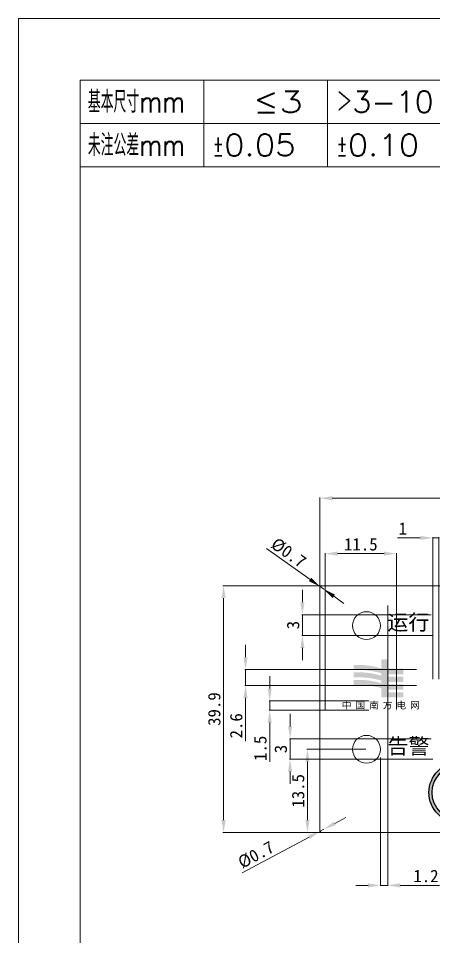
# Model space of a CAD drawing. Header units: millimetres. Extents: x 915 to 1335, y 97 to 394.
# Drawn here: x 915.1 to 982.3, y 245.4 to 393.9 of the extents above; entities that cross this region are included whole.
import ezdxf

# ---------------------------------------------------------------- set-up
doc = ezdxf.new("R2010")
doc.units = ezdxf.units.MM
doc.layers.get('0').update_dxf_attribs({"linetype": 'CONTINUOUS'})
doc.layers.get('Defpoints').update_dxf_attribs({"linetype": 'CONTINUOUS', "lineweight": 9})
doc.layers.add('dim', color=7, linetype='CONTINUOUS', lineweight=9)
doc.layers.add('文字层', color=5, linetype='CONTINUOUS', lineweight=13)
doc.styles.add('chinesef_fs', font='simplex.shx', dxfattribs={"bigfont": 'gbcbig.shx'})
doc.styles.add('黑体', font='', dxfattribs={"width": 0.7070000000000001, "height": 3.5})
doc.styles.get('黑体').set_extended_font_data('SimHei')
doc.dimstyles.new('ISO-12', dxfattribs={"dimtxt": 2, "dimasz": 2, "dimexe": 0.1, "dimexo": 0.1, "dimgap": 0.5, "dimtad": 1, "dimdec": 1, "dimdsep": 46, "dimtxsty": 'Standard', "dimcen": 2.5, "dimclrd": 256, "dimclre": 256, "dimclrt": 6, "dimadec": 0, "dimazin": 2, "dimtfac": 1, "dimtdec": 1, "dimtmove": 0, "dimatfit": 3, "dimfxl": 1, "dimtfillclr": 256, "dimlwd": 13, "dimlwe": 13, "dimarcsym": 0})
doc.dimstyles.new('ISO-12$3', dxfattribs={"dimtxt": 2, "dimasz": 2, "dimexe": 0.1, "dimexo": 0.1, "dimgap": 0.5, "dimtad": 1, "dimdec": 1, "dimdsep": 46, "dimtxsty": 'Standard', "dimcen": 2.5, "dimclrd": 256, "dimclre": 256, "dimclrt": 6, "dimadec": 0, "dimazin": 2, "dimtfac": 1, "dimtdec": 1, "dimtmove": 0, "dimatfit": 3, "dimfxl": 1, "dimtfillclr": 256, "dimlwd": 13, "dimlwe": 13, "dimarcsym": 0})

# ---------------------------------------------------------------- blocks, each defined once
blk = doc.blocks.new('*D9')
at = {"lineweight": 13}
for p, q in [((951.8658414664192, 290.5435246419009), (951.8658414664192, 292.5435246419009)), ((979.4869900414182, 288.5435246419009), (951.7658414664191, 288.5435246419009)), ((951.8658414664192, 288.5435246419009), (951.8658414664192, 285.9435246419009)), ((979.4869900414182, 285.9435246419009), (951.7658414664191, 285.9435246419009)), ((951.8658414664192, 283.9435246419009), (951.8658414664192, 276.9435246419009))]:
    blk.add_line(p, q, dxfattribs=at)
at = {"lineweight": 18}
for points in [[(951.5325081330858, 290.5435246419009), (952.1991747997525, 290.5435246419009), (951.8658414664192, 288.5435246419009)], [(952.1991747997525, 283.9435246419009), (951.5325081330858, 283.9435246419009), (951.8658414664192, 285.9435246419009)]]:
    blk.add_solid(points, dxfattribs=at)
at = {"layer": 'Defpoints', "color": 0, "lineweight": 18}
for p in [(979.5869900414182, 288.5435246419009), (951.8658414664192, 285.9435246419009), (979.5869900414182, 285.9435246419009)]:
    blk.add_point(p, dxfattribs=at)
at = {"color": 6, "lineweight": 18, "insert": (950.3658414664192, 279.4435246419009), "char_height": 2, "attachment_point": 5, "rotation": 90}
blk.add_mtext('2.6', dxfattribs=at)
blk = doc.blocks.new('*D10')
at = {"lineweight": 13}
for p, q in [((955.7723711829553, 285.4714595237404), (955.7723711829553, 287.4714595237404)), ((971.8273269714872, 283.4714595237404), (955.6723711829553, 283.4714595237404)), ((955.7723711829553, 283.4714595237404), (955.7723711829553, 281.9714595237404)), ((971.8273269714872, 281.9714595237404), (955.6723711829553, 281.9714595237404)), ((955.7723711829553, 279.9714595237404), (955.7723711829553, 273.6381261904071))]:
    blk.add_line(p, q, dxfattribs=at)
at = {"lineweight": 18}
for points in [[(955.439037849622, 285.4714595237404), (956.1057045162887, 285.4714595237404), (955.7723711829553, 283.4714595237404)], [(956.1057045162887, 279.9714595237404), (955.439037849622, 279.9714595237404), (955.7723711829553, 281.9714595237404)]]:
    blk.add_solid(points, dxfattribs=at)
at = {"layer": 'Defpoints', "color": 0, "lineweight": 18}
for p in [(971.9273269714872, 283.4714595237404), (955.7723711829553, 281.9714595237404), (971.9273269714872, 281.9714595237404)]:
    blk.add_point(p, dxfattribs=at)
at = {"color": 6, "lineweight": 18, "insert": (954.2723711829553, 275.8047928570738), "char_height": 2, "attachment_point": 5, "rotation": 90}
blk.add_mtext('1.5', dxfattribs=at)
blk = doc.blocks.new('*D11')
at = {"lineweight": 13}
for p, q in [((959.0702384212368, 279.360170484314), (959.0702384212368, 281.360170484314)), ((981.9005796805744, 277.360170484314), (958.9702384212368, 277.360170484314)), ((959.0702384212368, 277.360170484314), (959.0702384212368, 274.036835170807)), ((982.146715616126, 274.036835170807), (958.9702384212368, 274.036835170807)), ((959.0702384212368, 272.036835170807), (959.0702384212368, 270.036835170807))]:
    blk.add_line(p, q, dxfattribs=at)
at = {"lineweight": 18}
for points in [[(958.7369050879034, 279.360170484314), (959.4035717545702, 279.360170484314), (959.0702384212368, 277.360170484314)], [(959.4035717545702, 272.036835170807), (958.7369050879034, 272.036835170807), (959.0702384212368, 274.036835170807)]]:
    blk.add_solid(points, dxfattribs=at)
at = {"layer": 'Defpoints', "color": 0, "lineweight": 18}
for p in [(982.0005796805744, 277.360170484314), (959.0702384212368, 274.036835170807), (982.246715616126, 274.036835170807)]:
    blk.add_point(p, dxfattribs=at)
at = {"color": 6, "lineweight": 18, "insert": (957.5702384212368, 275.6985028275605), "char_height": 2, "attachment_point": 5, "rotation": 90}
blk.add_mtext('3', dxfattribs=at)
blk = doc.blocks.new('*D14')
at = {"lineweight": 13}
for p, q in [((974.8743747151821, 298.8994788209966), (974.8743747151821, 253.5439496066318)), ((973.674374715182, 274.3458214656705), (973.674374715182, 253.5439496066318)), ((971.674374715182, 253.6439496066318), (969.674374715182, 253.6439496066318)), ((973.674374715182, 253.6439496066318), (974.8743747151821, 253.6439496066318)), ((976.8743747151821, 253.6439496066318), (983.2077080485153, 253.6439496066318))]:
    blk.add_line(p, q, dxfattribs=at)
at = {"lineweight": 18}
for points in [[(971.674374715182, 253.3106162732984), (971.674374715182, 253.9772829399651), (973.674374715182, 253.6439496066318)], [(976.8743747151821, 253.9772829399651), (976.8743747151821, 253.3106162732984), (974.8743747151821, 253.6439496066318)]]:
    blk.add_solid(points, dxfattribs=at)
at = {"layer": 'Defpoints', "color": 0, "lineweight": 18}
for p in [(974.8743747151821, 298.9994788209966), (973.674374715182, 274.4458214656705), (974.8743747151821, 253.6439496066318)]:
    blk.add_point(p, dxfattribs=at)
at = {"color": 6, "lineweight": 18, "insert": (981.0410413818487, 255.1439496066318), "char_height": 2, "attachment_point": 5}
blk.add_mtext('1.2', dxfattribs=at)
blk = doc.blocks.new('*D15')
at = {"lineweight": 13}
for p, q in [((961.063916391224, 299.4136888403859), (961.063916391224, 301.4136888403859)), ((981.9005796805744, 297.4136888403859), (960.963916391224, 297.4136888403859)), ((961.063916391224, 297.4136888403859), (961.063916391224, 294.0441068229688)), ((982.146715616126, 294.0441068229688), (960.963916391224, 294.0441068229688)), ((961.063916391224, 292.0441068229688), (961.063916391224, 290.0441068229688))]:
    blk.add_line(p, q, dxfattribs=at)
at = {"lineweight": 18}
for points in [[(960.7305830578906, 299.4136888403859), (961.3972497245574, 299.4136888403859), (961.063916391224, 297.4136888403859)], [(961.3972497245574, 292.0441068229688), (960.7305830578906, 292.0441068229688), (961.063916391224, 294.0441068229688)]]:
    blk.add_solid(points, dxfattribs=at)
at = {"layer": 'Defpoints', "color": 0, "lineweight": 18}
for p in [(982.0005796805744, 297.4136888403859), (961.063916391224, 294.0441068229688), (982.246715616126, 294.0441068229688)]:
    blk.add_point(p, dxfattribs=at)
at = {"color": 6, "lineweight": 18, "insert": (959.563916391224, 295.7288978316774), "char_height": 2, "attachment_point": 5, "rotation": 90}
blk.add_mtext('3', dxfattribs=at)
blk = doc.blocks.new('*D16')
at = {"lineweight": 13}
for p, q in [((964.7556436210668, 282.0714595237404), (964.7556436210668, 307.3858975741957)), ((966.7556436210668, 307.2858975741957), (974.2556436210668, 307.2858975741957)), ((976.2556436210668, 282.0714595237404), (976.2556436210668, 307.3858975741957))]:
    blk.add_line(p, q, dxfattribs=at)
at = {"lineweight": 18}
for points in [[(966.7556436210668, 307.619230907529), (966.7556436210668, 306.9525642408624), (964.7556436210668, 307.2858975741957)], [(974.2556436210668, 306.9525642408624), (974.2556436210668, 307.619230907529), (976.2556436210668, 307.2858975741957)]]:
    blk.add_solid(points, dxfattribs=at)
at = {"layer": 'Defpoints', "color": 0, "lineweight": 18}
for p in [(976.2556436210668, 307.2858975741957), (964.7556436210668, 281.9714595237404), (976.2556436210668, 281.9714595237404)]:
    blk.add_point(p, dxfattribs=at)
at = {"color": 6, "lineweight": 18, "insert": (970.5056436210668, 308.7858975741957), "char_height": 2, "attachment_point": 5}
blk.add_mtext('11.5', dxfattribs=at)
blk = doc.blocks.new('*D17')
at = {"lineweight": 13}
for p, q in [((980.1243938176515, 309.8388800935236), (976.4577271509847, 309.8388800935236)), ((982.1243938176515, 286.9702587275669), (982.1243938176515, 309.9388800935236)), ((983.1243938176515, 309.8388800935236), (982.1243938176515, 309.8388800935236)), ((983.1243938176515, 286.9702587275669), (983.1243938176515, 309.9388800935236)), ((985.1243938176515, 309.8388800935236), (987.1243938176515, 309.8388800935236))]:
    blk.add_line(p, q, dxfattribs=at)
at = {"lineweight": 18}
for points in [[(980.1243938176515, 309.5055467601903), (980.1243938176515, 310.1722134268569), (982.1243938176515, 309.8388800935236)], [(985.1243938176515, 310.1722134268569), (985.1243938176515, 309.5055467601903), (983.1243938176515, 309.8388800935236)]]:
    blk.add_solid(points, dxfattribs=at)
at = {"layer": 'Defpoints', "color": 0, "lineweight": 18}
for p in [(982.1243938176515, 309.8388800935236), (982.1243938176515, 286.8702587275669), (983.1243938176515, 286.8702587275669)]:
    blk.add_point(p, dxfattribs=at)
at = {"color": 6, "lineweight": 18, "insert": (977.2910604843181, 311.3388800935236), "char_height": 2, "attachment_point": 5}
blk.add_mtext('1', dxfattribs=at)
blk = doc.blocks.new('*D20')
at = {"lineweight": 13}
for p, q in [((963.8743747007804, 299.7097804318162), (963.8743747007804, 316.3497530794461)), ((1047.974374700781, 299.7097804318162), (1047.974374700781, 316.3497530794461)), ((965.8743747007804, 316.2497530794461), (1045.974374700781, 316.2497530794461))]:
    blk.add_line(p, q, dxfattribs=at)
at = {"lineweight": 18}
for points in [[(965.8743747007804, 316.5830864127794), (965.8743747007804, 315.9164197461128), (963.8743747007804, 316.2497530794461)], [(1045.974374700781, 315.9164197461128), (1045.974374700781, 316.5830864127794), (1047.974374700781, 316.2497530794461)]]:
    blk.add_solid(points, dxfattribs=at)
at = {"layer": 'Defpoints', "color": 0, "lineweight": 18}
for p in [(1047.974374700781, 316.2497530794461), (963.8743747007804, 299.6097804318161), (1047.974374700781, 299.6097804318161)]:
    blk.add_point(p, dxfattribs=at)
at = {"color": 6, "lineweight": 18, "insert": (1005.924374700781, 317.7497530794461), "char_height": 2, "attachment_point": 5}
blk.add_mtext('84.1', dxfattribs=at)
blk = doc.blocks.new('*D21')
at = {"lineweight": 13}
for p, q in [((968.3804469423318, 302.1024358812767), (948.2141773636366, 302.1024358812767)), ((948.3141773636366, 300.1024358812767), (948.3141773636366, 264.2024358812768)), ((968.3804469423318, 262.2024358812768), (948.2141773636366, 262.2024358812768))]:
    blk.add_line(p, q, dxfattribs=at)
at = {"lineweight": 18}
for points in [[(948.64751069697, 300.1024358812767), (947.9808440303033, 300.1024358812767), (948.3141773636366, 302.1024358812767)], [(947.9808440303033, 264.2024358812768), (948.64751069697, 264.2024358812768), (948.3141773636366, 262.2024358812768)]]:
    blk.add_solid(points, dxfattribs=at)
at = {"layer": 'Defpoints', "color": 0, "lineweight": 18}
for p in [(968.4804469423318, 302.1024358812767), (948.3141773636366, 262.2024358812768), (968.4804469423318, 262.2024358812768)]:
    blk.add_point(p, dxfattribs=at)
at = {"color": 6, "lineweight": 18, "insert": (946.8141773636366, 282.1524358812768), "char_height": 2, "attachment_point": 5, "rotation": 90}
blk.add_mtext('39.9', dxfattribs=at)
blk = doc.blocks.new('*D31')
at = {"lineweight": 13}
for p, q in [((971.3243747007806, 275.6524358975467), (961.7795072711739, 275.6524358975467)), ((961.8795072711739, 273.6524358975467), (961.8795072711739, 264.2024358812768)), ((971.3243747007806, 262.2024358812768), (961.7795072711739, 262.2024358812768))]:
    blk.add_line(p, q, dxfattribs=at)
at = {"lineweight": 18}
for points in [[(962.2128406045073, 273.6524358975467), (961.5461739378405, 273.6524358975467), (961.8795072711739, 275.6524358975467)], [(961.5461739378405, 264.2024358812768), (962.2128406045073, 264.2024358812768), (961.8795072711739, 262.2024358812768)]]:
    blk.add_solid(points, dxfattribs=at)
at = {"layer": 'Defpoints', "color": 0, "lineweight": 18}
for p in [(971.4243747007806, 275.6524358975467), (961.8795072711739, 262.2024358812768), (971.4243747007806, 262.2024358812768)]:
    blk.add_point(p, dxfattribs=at)
at = {"color": 6, "lineweight": 18, "insert": (960.3795072711739, 268.9274358894118), "char_height": 2, "attachment_point": 5, "rotation": 90}
blk.add_mtext('13.5', dxfattribs=at)
blk = doc.blocks.new('*D33')
at = {"lineweight": 13}
for p, q in [((966.2994439731567, 263.6554261418151), (968.0654603751786, 264.5941412571667)), ((951.322197900165, 255.6943634591809), (962.1493054284049, 261.4494456207388)), ((964.5334275711348, 262.7167110264635), (963.9153218304268, 262.3881607360904))]:
    blk.add_line(p, q, dxfattribs=at)
at = {"lineweight": 18}
for points in [[(966.1429914539315, 263.9497622088188), (966.455896492382, 263.3610900748114), (964.5334275711348, 262.7167110264635)], [(962.3057579476301, 261.1551095537351), (961.9928529091796, 261.7437816877425), (963.9153218304268, 262.3881607360904)]]:
    blk.add_solid(points, dxfattribs=at)
at = {"layer": 'Defpoints', "color": 0, "lineweight": 18}
for p in [(963.9153218304268, 262.3881607360904), (964.5334275711348, 262.7167110264635)]:
    blk.add_point(p, dxfattribs=at)
at = {"color": 6, "lineweight": 18, "insert": (953.5615222336879, 258.5834009529499), "char_height": 2, "attachment_point": 5, "rotation": 27.99260229314179}
blk.add_mtext('%%c0.7', dxfattribs=at)
blk = doc.blocks.new('*D34')
at = {"lineweight": 13}
for p, q in [((955.2428986630331, 308.1320936015476), (962.3085076488558, 303.113300841274)), ((964.5097166021314, 301.5497538659578), (963.9390327994302, 301.9551178965955)), ((966.1402417527058, 300.3915709212793), (967.7707669032802, 299.2333879766008))]:
    blk.add_line(p, q, dxfattribs=at)
at = {"lineweight": 18}
for points in [[(962.115477158076, 302.8415466495116), (962.5015381396355, 303.3850550330364), (963.9390327994302, 301.9551178965955)], [(966.3332722434856, 300.6633251130417), (965.9472112619261, 300.1198167295169), (964.5097166021314, 301.5497538659578)]]:
    blk.add_solid(points, dxfattribs=at)
at = {"layer": 'Defpoints', "color": 0, "lineweight": 18}
for p in [(963.9390327994302, 301.9551178965955), (964.5097166021314, 301.5497538659578)]:
    blk.add_point(p, dxfattribs=at)
at = {"color": 6, "lineweight": 18, "insert": (958.829077789166, 307.4246825566809), "char_height": 2, "attachment_point": 5, "rotation": 324.6133330148578}
blk.add_mtext('%%c0.7', dxfattribs=at)

msp = doc.modelspace()

# ---------------------------------------------------------------- hatches: boundary and pattern name
h = msp.add_hatch(color=5)
edge = h.paths.add_edge_path()
edge.add_arc((970.162370443187, 274.2430162595051), 13.04203115150875, 73.76538413009501, 93.63598616160999)
edge.add_line((969.335279457518, 287.2587950321468), (969.335279457518, 288.0663835291937))
edge.add_arc((970.1718546802704, 275.7195668407314), 12.37512587579677, 72.91014135079962, 93.87622826592809, ccw=False)
edge.add_line((973.8085470946191, 287.5482695897753), (973.8085470946191, 287.9537026885504))
edge.add_arc((970.162370443187, 275.4317231172736), 13.04203115150875, 73.76538413009494, 93.63598616160999)
edge.add_line((969.335279457518, 288.4475018899154), (969.335279457518, 289.2550903869619))
edge.add_arc((970.1718546802704, 276.9082736984996), 12.37512587579677, 72.91014135079968, 93.87622826592809, ccw=False)
edge.add_line((973.8085470946191, 288.7369764475434), (973.8085470946191, 290.202609454577))
edge.add_line((973.8085470946191, 290.202609454577), (974.9417719827024, 290.202609454577))
edge.add_line((974.9417719827027, 290.202609454577), (974.9417719827027, 288.7038918834766))
edge.add_line((974.9417719827027, 288.7038918834766), (977.3871539210124, 288.7038918834766))
edge.add_line((977.387153921012, 288.7038918834766), (977.387153921012, 287.7927350804307))
edge.add_line((977.387153921012, 287.7927350804306), (974.9417719827022, 287.7927350804306))
edge.add_line((974.9417719827027, 287.7927350804306), (974.9417719827027, 287.3925129103378))
edge.add_line((974.9417719827027, 287.3925129103379), (977.3871539210124, 287.3925129103379))
edge.add_line((977.387153921012, 287.3925129103379), (977.387153921012, 286.5154160728489))
edge.add_line((977.387153921012, 286.5154160728489), (974.9417719827022, 286.5154160728489))
edge.add_line((974.9417719827027, 286.5154160728489), (974.9417719827027, 286.12601998056))
edge.add_line((974.9417719827027, 286.1260199805599), (977.3844044800346, 286.1260199805599))
edge.add_line((977.3844044800344, 286.1260199805599), (977.3844044800344, 285.3088268544226))
edge.add_line((977.3844044800344, 285.3088268544226), (974.9463786619554, 285.3088268544226))
edge.add_line((974.9463786619556, 285.3088268544226), (974.9463786619556, 284.8814955528177))
edge.add_line((974.9463786619556, 284.8814955528177), (977.3844044800346, 284.8814955528177))
edge.add_line((977.3844044800344, 284.8814955528177), (977.3844044800344, 284.0343110277013))
edge.add_line((977.3844044800344, 284.0343110277012), (973.8085470946198, 284.0343110277012))
edge.add_line((973.8085470946191, 284.0343110277016), (973.8085470946191, 285.5397948974301))
edge.add_arc((970.162370443187, 273.0178153261531), 13.04203115150875, 73.76538413009501, 93.63598616160999)
edge.add_line((969.335279457518, 286.033594098795), (969.335279457518, 286.8411825958415))
edge.add_arc((970.1718546802704, 274.4943659073795), 12.37512587579677, 72.91014135079962, 93.87622826592809, ccw=False)
edge.add_line((973.8085470946191, 286.323068656423), (973.8085470946191, 286.7649958307819))
at = {"lineweight": 18}
h = msp.add_hatch(color=256, dxfattribs=at)
h.dxf.hatch_style = 1
edge = h.paths.add_edge_path()
edge.add_ellipse((1025.424374687613, 268.6524357792051), major_axis=(4.899999987524283, 0), ratio=1, start_angle=0, end_angle=360)
edge = h.paths.add_edge_path(flags=16)
edge.add_ellipse((1025.424374687613, 268.6524357792051), major_axis=(4.399999986832477, 0), ratio=1, start_angle=0, end_angle=360)
edge = h.paths.add_edge_path(flags=0)
edge.add_spline(control_points=[(1023.260200330997, 268.5014381722535), (1023.260200330997, 267.5714381722536), (1024.190209588757, 267.5714381724249)], knot_values=[3.204268912578101, 3.204268912578101, 3.204268912578101, 4.654099887887901, 4.654099887887901, 4.654099887887901], degree=2, periodic=0)
edge.add_line((1024.190209588757, 267.5714381724249), (1027.466649220605, 267.5715595022237))
edge.add_line((1027.466649220605, 267.5715595022237), (1027.466630705085, 268.0715595018809))
edge.add_line((1027.466630705085, 268.0715595018809), (1024.190200330997, 268.0714381722535))
edge.add_ellipse((1024.190200330997, 268.5014381722535), major_axis=(-0.43, 0), ratio=1, start_angle=360, end_angle=450, ccw=False)
edge.add_ellipse((1024.190200330997, 268.5014381722534), major_axis=(-0.43, 0), ratio=1, start_angle=270, end_angle=360, ccw=False)
edge.add_line((1024.190200330997, 268.9314381722535), (1026.114451595675, 268.9314381722535))
edge.add_line((1026.114451595675, 268.9314381722535), (1026.114451595675, 268.5696308299063))
edge.add_line((1026.114451595675, 268.5696308299063), (1027.588549070607, 269.1814381722535))
edge.add_line((1027.588549070607, 269.1814381722535), (1026.114451595675, 269.7932455146007))
edge.add_line((1026.114451595675, 269.7932455146007), (1026.114451595675, 269.4314381722535))
edge.add_line((1026.114451595675, 269.4314381722535), (1024.190200330997, 269.4314381722535))
edge.add_ellipse((1024.190200330997, 268.5014381722534), major_axis=(0.9300000000000068, 0), ratio=1, start_angle=90, end_angle=180)
edge = h.paths.add_edge_path()
edge.add_ellipse((1012.424374687613, 268.6524359399642), major_axis=(4.899999987524283, 0), ratio=1, start_angle=0, end_angle=360)
edge = h.paths.add_edge_path(flags=16)
edge.add_ellipse((1012.424374687613, 268.6584002172641), major_axis=(4.399999986832477, 0), ratio=1, start_angle=0, end_angle=360)
edge = h.paths.add_edge_path(flags=0)
edge.add_line((1010.250200330931, 268.3984002172641), (1011.724297805862, 267.7865928749169))
edge.add_line((1011.724297805862, 267.7865928749169), (1011.724297805862, 268.1384002172641))
edge.add_line((1011.724297805862, 268.1384002172641), (1014.49854907054, 268.1384002172641))
edge.add_ellipse((1014.49854907054, 268.2384002172641), major_axis=(0.1, 0), ratio=1, start_angle=-90, end_angle=0)
edge.add_line((1014.59854907054, 268.2384002172641), (1014.59854907054, 269.5182788876366))
edge.add_line((1014.59854907054, 269.5182788876366), (1014.07854907054, 269.5182788876366))
edge.add_line((1014.07854907054, 269.5182788876366), (1014.07854907054, 268.7584002172641))
edge.add_ellipse((1013.97854907054, 268.7584002172641), major_axis=(-0.1, 0), ratio=1, start_angle=450, end_angle=540, ccw=False)
edge.add_line((1013.97854907054, 268.6584002172641), (1011.724297805862, 268.6584002172641))
edge.add_line((1011.724297805862, 268.6584002172641), (1011.724297805862, 269.0102075596113))
edge.add_line((1011.724297805862, 269.0102075596113), (1010.250200330931, 268.3984002172641))
edge = h.paths.add_edge_path()
edge.add_ellipse((986.4243747007806, 268.6524358605882), major_axis=(4.899999987524283, 0), ratio=1, start_angle=0, end_angle=360)
edge = h.paths.add_edge_path(flags=16)
edge.add_ellipse((986.4243747007806, 268.6524358605882), major_axis=(4.399999986832477, 0), ratio=1, start_angle=0, end_angle=360)
h.paths.add_polyline_path([(985.2548297966373, 267.748346872188), (986.4243747007806, 269.5565248489884), (987.5939196049237, 267.748346872188), (986.4243747007806, 267.748346872188)], flags=0)
edge = h.paths.add_edge_path()
edge.add_ellipse((999.4243746876134, 268.6524359227292), major_axis=(4.899999987524283, 0), ratio=1, start_angle=0, end_angle=360)
edge = h.paths.add_edge_path(flags=16)
edge.add_ellipse((999.4243746876134, 268.6524359227292), major_axis=(4.399999986832477, 0), ratio=1, start_angle=0, end_angle=360)
h.paths.add_polyline_path([(998.2548297966321, 269.5565248696769), (999.4243747007752, 267.7483468928766), (1000.593919604918, 269.5565248696769), (999.4243747007752, 269.5565248696769)], flags=0)

# ---------------------------------------------------------------- linework, layer by layer
at = {"lineweight": 18, "elevation": 38.15000000000004}
msp.add_lwpolyline([(1047.624374700781, 262.2024358812768), (964.2243747007806, 262.2024358812768, -0.4142135623727857), (963.8743747007807, 262.5524358812768), (963.8743747007807, 301.7524358812768, -0.4142135623728097), (964.2243747007806, 302.1024358812767), (1047.624374700781, 302.1024358812767, -0.4142135623727858), (1047.974374700781, 301.7524358812768), (1047.974374700781, 262.5524358812768, -0.4142135623727857)], format="xyb", close=True, dxfattribs=at)
at = {"lineweight": 18}
for centre in [(971.4243747007806, 295.6524358975467, 38.15000000000004), (971.4243747007806, 275.6524358975467, 38.15000000000004)]:
    msp.add_circle(centre, 2.250000014401474, dxfattribs=at)
for radius in [4.899999987524283, 4.399999986832477]:
    msp.add_circle((986.4243747007806, 268.6524358605882, 38.15000000000004), radius)
at = {"layer": 'dim'}
for p, q in [((1335.135392472547, 393.8509681624131), (915.1353924725468, 393.8509681624131)), ((915.1353924725468, 393.8509681624131), (915.1353924725468, 96.8509681624131)), ((925.1353924725468, 383.8509681624131), (1325.135392472547, 383.8509681624131)), ((925.1353924725468, 383.8509681624131), (925.1353924725468, 106.8509681624131)), ((925.1353924725468, 383.8509681624131), (945.1353924725468, 383.8509681624131)), ((925.1353924725468, 383.8509681624131), (925.1353924725468, 376.8509681624131)), ((945.1353924725468, 383.8509681624131), (945.1353924725468, 376.8509681624131)), ((945.1353924725468, 383.8509681624131), (965.1353924725468, 383.8509681624131)), ((965.1353924725468, 383.8509681624131), (965.1353924725468, 376.8509681624131)), ((965.1353924725468, 383.8509681624131), (985.1353924725468, 383.8509681624131)), ((925.1353924725468, 376.8509681624131), (945.1353924725468, 376.8509681624131)), ((925.1353924725468, 376.8509681624131), (925.1353924725468, 369.8509681624131)), ((945.1353924725468, 376.8509681624131), (965.1353924725468, 376.8509681624131)), ((945.1353924725468, 376.8509681624131), (945.1353924725468, 369.8509681624131)), ((965.1353924725468, 376.8509681624131), (985.1353924725468, 376.8509681624131)), ((965.1353924725468, 376.8509681624131), (965.1353924725468, 369.8509681624131)), ((925.1353924725468, 369.8509681624131), (945.1353924725468, 369.8509681624131)), ((945.1353924725468, 369.8509681624131), (965.1353924725468, 369.8509681624131)), ((965.1353924725468, 369.8509681624131), (985.1353924725468, 369.8509681624131))]:
    msp.add_line(p, q, dxfattribs=at)

# ---------------------------------------------------------------- texts
at = {"lineweight": 18, "char_height": 2.5, "width": 16.6880474786276, "attachment_point": 1, "style": '黑体'}
for s, insert in [('{\\fSimHei|b0|i0|c134|p49;\\W1;运行}', (974.7763440375759, 297.437455467823)), ('{\\fSimHei|b0|i0|c134|p49;\\W1;告警}', (974.7929627625713, 277.4107472896192))]:
    msp.add_mtext(s, dxfattribs=dict(at, insert=insert))
at = {"layer": 'dim', "char_height": 3.5, "attachment_point": 4, "line_spacing_factor": 0.9036144578313254, "style": 'chinesef_fs'}
for s, insert in [('\\W0.8229;基本尺寸mm', (926.374020526212, 380.3509681624131)), ('\\W1.2827;  ≤3', (946.9044758770879, 380.3509681624131)), ('\\W1.0169;＞3-10', (966.5949627850468, 380.3509681624131)), ('\\W0.8229;未注公差mm', (926.3739817831929, 373.3509681624131)), ('\\W1.1043;\\W0.5522;%%p\\W1.1043;0.05', (946.554279038709, 373.3509681624131)), ('\\W1.1043;\\W0.5522;%%p\\W1.1043;0.10', (966.554279038709, 373.3509681624131))]:
    msp.add_mtext(s, dxfattribs=dict(at, insert=insert))
at = {"layer": '文字层', "insert": (974.0515366363277, 282.7097065716383), "char_height": 1.1, "width": 57.13704607494809, "attachment_point": 5, "style": '黑体'}
msp.add_mtext('{\\fSimHei|b0|i0|c134|p2;\\W1.05;\\T1.4;\\C0;中国南方电网}', dxfattribs=at)

# ---------------------------------------------------------------- dimensions: what is measured, and where the dimension line sits
at = {"lineweight": 18}
for base, p1, p2, picture, middle in [((1047.974374700781, 316.2497530794461), (963.8743747007804, 299.6097804318161, 38.15000000000004), (1047.974374700781, 299.6097804318161, 38.15000000000004), '*D20', (1005.924374700781, 317.7497530794461)), ((982.1243938176515, 309.8388800935235), (983.1243938176515, 286.8702587275669, 38.15000000000004), (982.1243938176515, 286.8702587275669, 38.15000000000004), '*D17', (977.2910604843181, 311.3388800935236)), ((976.2556436210668, 307.2858975741957), (964.7556436210668, 281.9714595237404), (976.2556436210668, 281.9714595237404), '*D16', (970.5056436210668, 308.7858975741957)), ((974.8743747151821, 253.6439496066318), (973.674374715182, 274.4458214656705, 38.15000000000004), (974.8743747151821, 298.9994788209966, 38.15000000000004), '*D14', (981.0410413818487, 255.1439496066318))]:
    dim = msp.add_linear_dim(base=base, p1=p1, p2=p2, dimstyle='ISO-12', dxfattribs=at)
    dim.commit()
    dim.dimension.update_dxf_attribs({"geometry": picture, "text_midpoint": middle})
for p1, p2, picture, middle in [((964.5097166021314, 301.5497538659578, 38.15000000000004), (963.9390327994302, 301.9551178965955, 38.15000000000004), '*D34', (962.297838043906, 303.12087959863)), ((964.5334275711348, 262.7167110264635, 38.15000000000004), (963.9153218304268, 262.3881607360904, 38.15000000000004), '*D33', (954.2655585702015, 257.2588886514338))]:
    dim = msp.add_diameter_dim_2p(p1=p1, p2=p2, dimstyle='ISO-12$3', dxfattribs=at)
    dim.commit()
    dim.dimension.update_dxf_attribs({"geometry": picture, "text_midpoint": middle, "dimtype": 163})
for base, p1, p2, picture, middle in [((948.3141773636366, 262.2024358812768), (968.4804469423318, 302.1024358812767, 38.15000000000004), (968.4804469423318, 262.2024358812768, 38.15000000000004), '*D21', (946.8141773636366, 282.1524358812768)), ((951.8658414664192, 285.9435246419009), (979.5869900414182, 288.5435246419009), (979.5869900414182, 285.9435246419009), '*D9', (950.3658414664192, 279.4435246419009)), ((955.7723711829553, 281.9714595237404), (971.9273269714872, 283.4714595237404), (971.9273269714872, 281.9714595237404), '*D10', (954.2723711829553, 275.8047928570738)), ((961.8795072711739, 262.2024358812768), (971.4243747007806, 275.6524358975467, 38.15000000000004), (971.4243747007806, 262.2024358812768, 38.15000000000004), '*D31', (960.3795072711739, 268.9274358894118))]:
    dim = msp.add_linear_dim(base=base, p1=p1, p2=p2, angle=90, dimstyle='ISO-12', dxfattribs=at)
    dim.commit()
    dim.dimension.update_dxf_attribs({"geometry": picture, "text_midpoint": middle})
for base, p1, p2, picture, middle in [((961.063916391224, 294.0441068229688, 38.15000000000004), (982.0005796805744, 297.4136888403859, 38.15000000000004), (982.246715616126, 294.0441068229688, 38.15000000000004), '*D15', (959.563916391224, 295.7288978316774, 38.15000000000004)), ((959.0702384212368, 274.036835170807, 38.15000000000004), (982.0005796805744, 277.360170484314, 38.15000000000004), (982.246715616126, 274.036835170807, 38.15000000000004), '*D11', (957.5702384212368, 275.6985028275605, 38.15000000000004))]:
    dim = msp.add_linear_dim(base=base, p1=p1, p2=p2, angle=90, text='3', dimstyle='ISO-12', dxfattribs=at)
    dim.commit()
    dim.dimension.update_dxf_attribs({"geometry": picture, "text_midpoint": middle})

doc.saveas('drawing.dxf')
